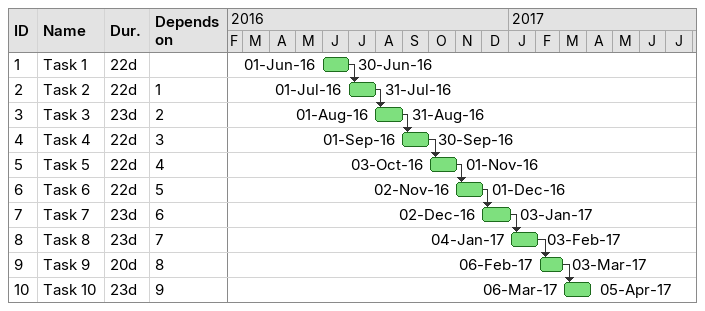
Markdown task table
| ID | Task | Duration | Start | Finish | Predecessors |
|---|---|---|---|---|---|
| 1 | Task 1 | 22d | 2016-06-01 | 2016-06-30 |  |
| 2 | Task 2 | 22d | 2016-07-01 | 2016-07-31 | 1 |
| 3 | Task 3 | 23d | 2016-08-01 | 2016-08-31 | 2 |
| 4 | Task 4 | 22d | 2016-09-01 | 2016-09-30 | 3 |
| 5 | Task 5 | 22d | 2016-10-03 | 2016-11-01 | 4 |
| 6 | Task 6 | 22d | 2016-11-02 | 2016-12-01 | 5 |
| 7 | Task 7 | 23d | 2016-12-02 | 2017-01-03 | 6 |
| 8 | Task 8 | 23d | 2017-01-04 | 2017-02-03 | 7 |
| 9 | Task 9 | 20d | 2017-02-06 | 2017-03-03 | 8 |
| 10 | Task 10 | 23d | 2017-03-06 | 2017-04-05 | 9 |
